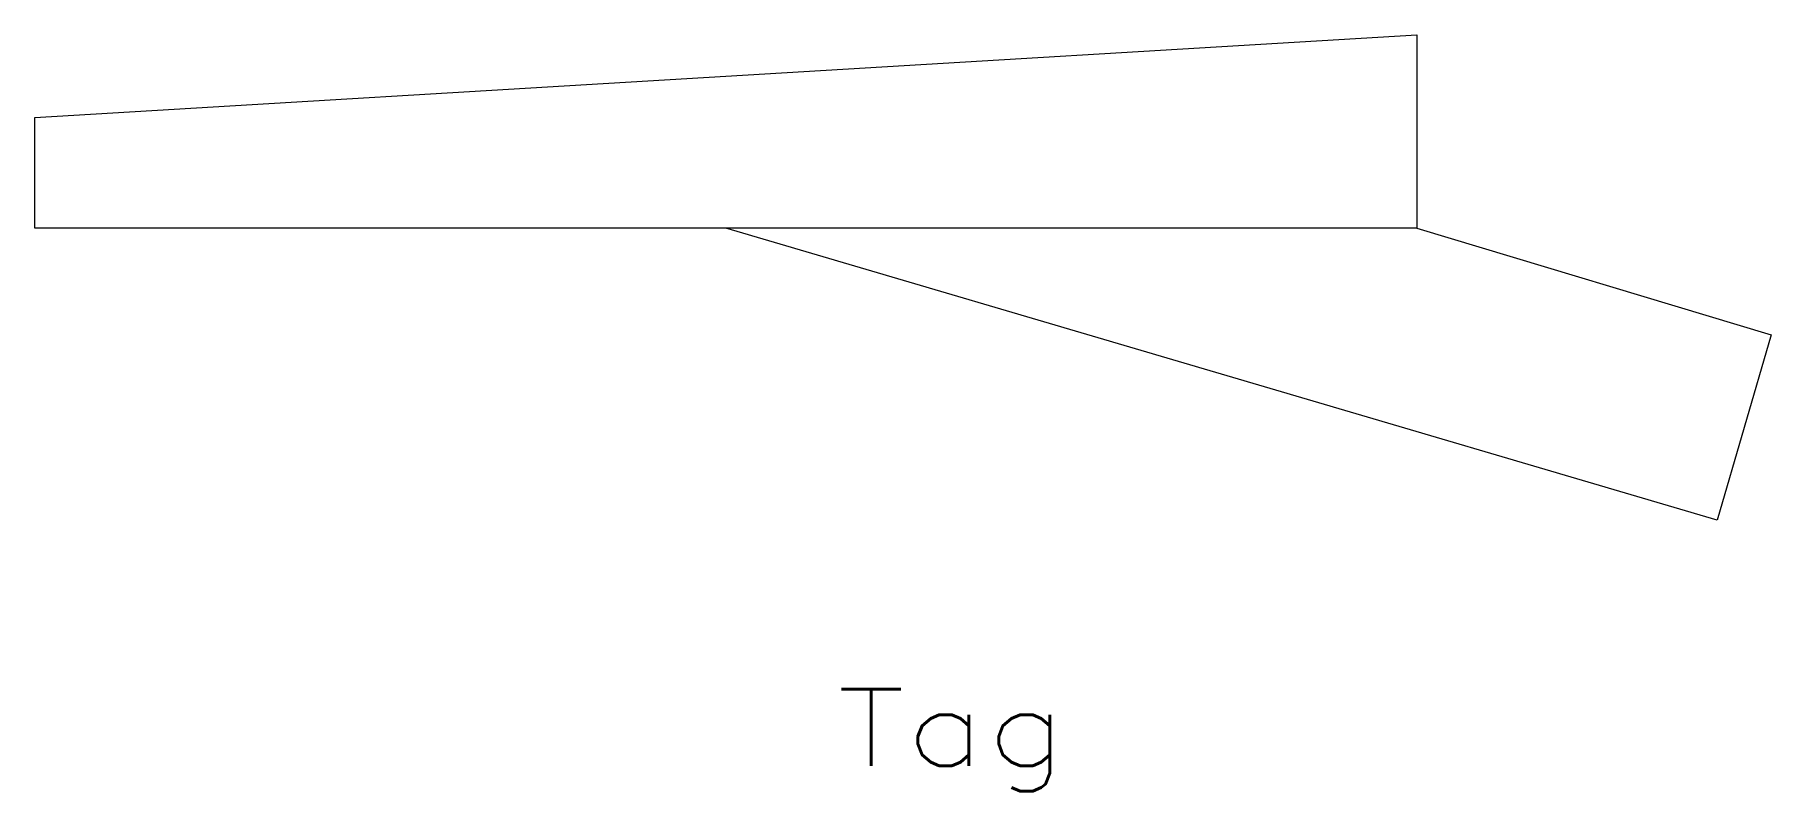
# Model space of a CAD drawing. Header units: inches. Extents: x -13.4 to 15.4, y -10.1 to 2.4.
import ezdxf
from ezdxf.enums import TextEntityAlignment as Align

# ---------------------------------------------------------------- set-up
doc = ezdxf.new("R2010")
doc.units = ezdxf.units.IN
doc.header["$MEASUREMENT"] = 0
doc.layers.get('0').update_dxf_attribs({"lineweight": 0})
doc.layers.add('MECHEQUIP', color=2, linetype='Continuous', lineweight=0, true_color=0xffff00)
doc.styles.add('_TCW_TXTSTY_1', font='TXT.SHX')

msp = doc.modelspace()

# ---------------------------------------------------------------- linework, layer by layer
at = {"layer": 'MECHEQUIP', "color": 7, "linetype": 'Continuous'}
for p, q in [((-13.366, 1.054), (9.554, 2.429)), ((9.554, 2.429), (9.554, -0.78)), ((-13.366, -0.78), (-13.366, 1.054)), ((9.554, -0.78), (-13.366, -0.78)), ((14.535, -5.631), (-1.906, -0.78)), ((9.554, -0.78), (15.434, -2.551)), ((15.434, -2.551), (14.535, -5.631))]:
    msp.add_line(p, q, dxfattribs=at)

# ---------------------------------------------------------------- texts
at = {"color": 7, "linetype": 'Continuous', "style": '_TCW_TXTSTY_1', "width": 1.166667}
msp.add_text('Tag', height=1.27, dxfattribs=at).set_placement((-0.059, -9.707), (3.751, -9.707), align=Align.FIT)

doc.saveas('drawing.dxf')
